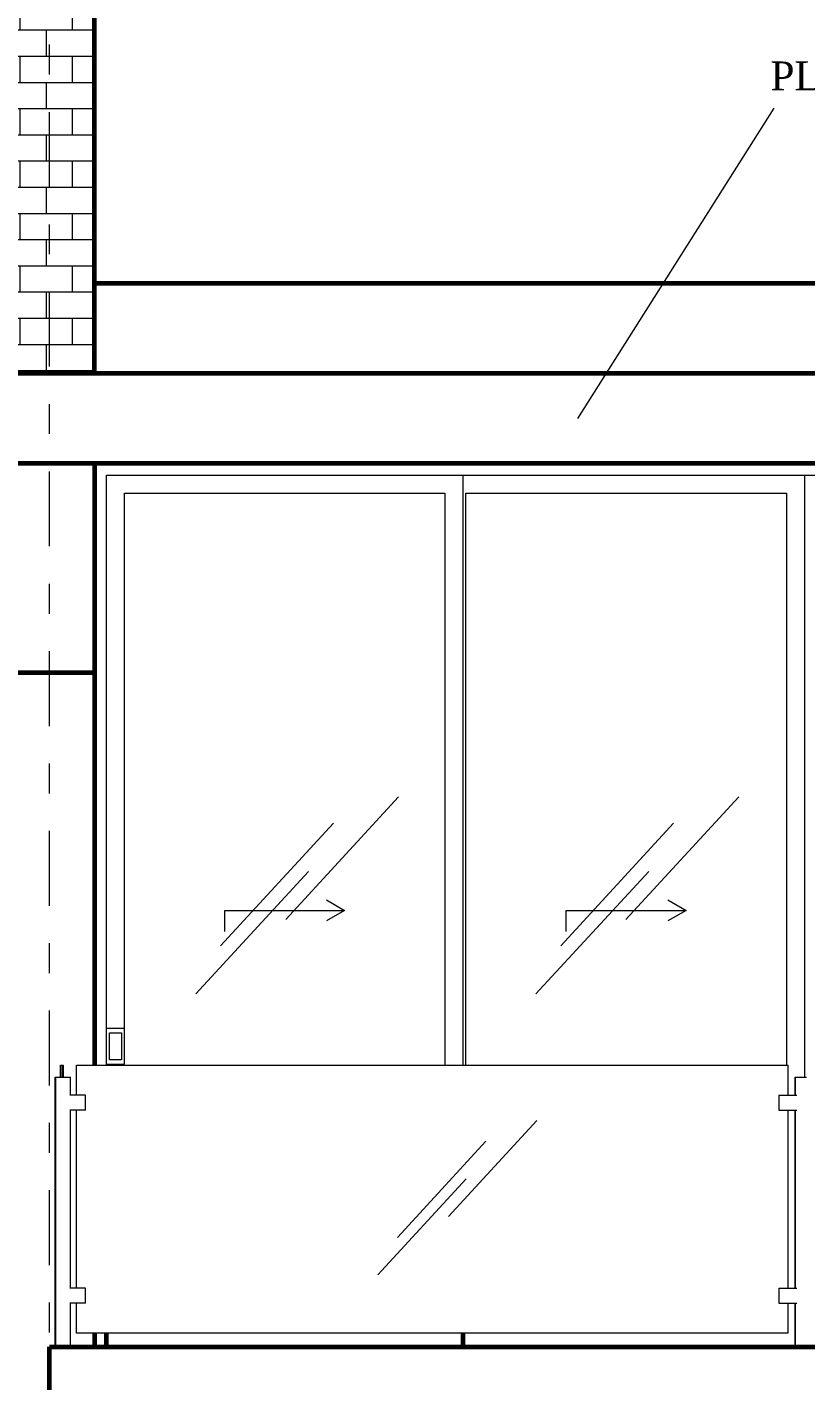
# Model space of a CAD drawing. Header units: metres. Extents: x -50 to 76, y -61 to 14.
# Drawn here: x -30.602 to -28.002, y -35.661 to -31.14 of the extents above; entities that cross this region are included whole.
import ezdxf

# ---------------------------------------------------------------- set-up
doc = ezdxf.new("R2010")
doc.units = ezdxf.units.M
doc.header["$MEASUREMENT"] = 0
doc.set_wipeout_variables(frame=1)
for name, pattern in [('CENTERX2', [4, 2.5, -0.5, 0.5, -0.5]), ('DASHDOT2', [0.5, 0.25, -0.125, 0, -0.125]), ('Wipeout_Contour', [1, 0, -1])]:
    doc.linetypes.add(name, pattern=pattern)
for name, color, linetype, lineweight in [('1 ACHURADO PLACAS', 45, 'Continuous', 15), ('1 CALCAS', 255, 'Continuous', 60), ('1 NIVELES', 145, 'Continuous', 18), ('1 PUERTAS', 251, 'Continuous', 18), ('COTA10', 153, 'Continuous', 13), ('COTAS', 251, 'Continuous', 35), ('EJES', 251, 'CENTERX2', 0), ('Interior - Escaleras & Barandillas_Pluma_Nº__11', 171, 'Continuous', 18)]:
    doc.layers.add(name, color=color, linetype=linetype, lineweight=lineweight)
doc.layers.add('Interior - Escaleras & Barandillas', color=7, linetype='Continuous')
doc.layers.add('TEXT', color=4, linetype='Continuous')
doc.layers.add('Interior - Escaleras & Barandillas_Pluma_Nº__91', color=171, linetype='Continuous', lineweight=13, true_color=0xaaaaff)
doc.styles.add('ARIAL', font='CENTURY.TTF')
doc.styles.add('cotas', font='romans.shx')
doc.dimstyles.new('COT-50', dxfattribs={"dimscale": 0.5, "dimtxt": 0.18, "dimasz": 0.05, "dimexe": 0.08, "dimexo": 0.1, "dimgap": 0.06, "dimtad": 1, "dimzin": 4, "dimdsep": 46, "dimtxsty": 'cotas', "dimblk1": 'COTA', "dimblk2": 'COTA', "dimsah": 1, "dimcen": 0.09, "dimse1": 1, "dimse2": 1, "dimclrd": 256, "dimclre": 253, "dimclrt": 14, "dimadec": 0, "dimazin": 0, "dimtfac": 1, "dimtix": 1, "dimtmove": 0, "dimatfit": 3, "dimldrblk": 'COTA', "dimfxl": 1, "dimtfill": 1, "dimtfillclr": 256, "dimtolj": 1, "dimtzin": 12, "dimarcsym": 0})

# ---------------------------------------------------------------- blocks, each defined once
blk = doc.blocks.new('COTA')
for p, q in [((-1, 0), (1, 0)), ((0, 1.5), (0, -1.5))]:
    blk.add_line(p, q)
blk.add_circle((0, 0), 0.5)
blk = doc.blocks.new('*D703')
at = {"layer": 'COTAS', "lineweight": -2, "transparency": 16777216}
blk.add_line((-31.045, -33.2713), (-31.045, -32.6213), dxfattribs=at)
at = {"layer": 'Defpoints', "color": 0, "transparency": 16777216}
for p in [(-31.045, -32.5963), (-30.3768, -32.5963), (-30.6768, -33.2963)]:
    blk.add_point(p, dxfattribs=at)
at = {"layer": 'COTAS', "lineweight": -2, "transparency": 16777216, "xscale": 0.025, "yscale": 0.025, "zscale": 0.025}
for p, rotation in [((-31.045, -32.5963), 90), ((-31.045, -33.2963), 270)]:
    blk.add_blockref('COTA', p, dxfattribs=dict(at, rotation=rotation))
at = {"layer": 'COTAS', "color": 14, "transparency": 16777216, "insert": (-31.12, -32.9463), "char_height": 0.09, "attachment_point": 5, "rotation": 90, "style": 'cotas', "bg_fill": 3, "box_fill_scale": 1.25, "bg_fill_color": 256, "bg_fill_true_color": 13158600, "bg_fill_transparency": 0}
blk.add_mtext('\\A1;.70', dxfattribs=at)
blk = doc.blocks.new('*D704')
at = {"layer": 'COTAS', "lineweight": -2, "transparency": 16777216}
blk.add_line((-31.045, -32.5713), (-31.045, -32.3213), dxfattribs=at)
at = {"layer": 'Defpoints', "color": 0, "transparency": 16777216}
for p in [(-31.045, -32.2963), (-30.3768, -32.2963), (-30.3768, -32.5963)]:
    blk.add_point(p, dxfattribs=at)
at = {"layer": 'COTAS', "lineweight": -2, "transparency": 16777216, "xscale": 0.025, "yscale": 0.025, "zscale": 0.025}
for p, rotation in [((-31.045, -32.2963), 90), ((-31.045, -32.5963), 270)]:
    blk.add_blockref('COTA', p, dxfattribs=dict(at, rotation=rotation))
at = {"layer": 'COTAS', "color": 14, "transparency": 16777216, "insert": (-31.12, -32.4463), "char_height": 0.09, "attachment_point": 5, "rotation": 90, "style": 'cotas', "bg_fill": 3, "box_fill_scale": 1.25, "bg_fill_color": 256, "bg_fill_true_color": 13158600, "bg_fill_transparency": 0}
blk.add_mtext('\\A1;.30', dxfattribs=at)
blk = doc.blocks.new('*D705')
at = {"layer": 'COTAS', "lineweight": -2, "transparency": 16777216}
blk.add_line((-31.045, -30.8213), (-31.045, -32.2713), dxfattribs=at)
at = {"layer": 'Defpoints', "color": 0, "transparency": 16777216}
for p in [(-30.3768, -30.7963), (-31.045, -32.2963), (-30.3768, -32.2963)]:
    blk.add_point(p, dxfattribs=at)
at = {"layer": 'COTAS', "lineweight": -2, "transparency": 16777216, "xscale": 0.025, "yscale": 0.025, "zscale": 0.025}
for p, rotation in [((-31.045, -30.7963), 90), ((-31.045, -32.2963), 270)]:
    blk.add_blockref('COTA', p, dxfattribs=dict(at, rotation=rotation))
at = {"layer": 'COTAS', "color": 14, "transparency": 16777216, "insert": (-31.12, -31.5463), "char_height": 0.09, "attachment_point": 5, "rotation": 90, "style": 'cotas', "bg_fill": 3, "box_fill_scale": 1.25, "bg_fill_color": 256, "bg_fill_true_color": 13158600, "bg_fill_transparency": 0}
blk.add_mtext('\\A1;1.50', dxfattribs=at)

msp = doc.modelspace()

# ---------------------------------------------------------------- hatches: boundary and pattern name
at = {"layer": '1 ACHURADO PLACAS'}
h = msp.add_hatch(dxfattribs=at)
h.set_pattern_fill('BRICK', color=256, scale=0.35)
h.paths.add_polyline_path([(-42.0018, -30.7963), (-42.0768, -30.7963), (-42.0768, -31.8171), (-42.0018, -31.8646)])
h.paths.add_polyline_path([(-42.0018, -31.8646), (-42.0768, -31.8171), (-42.0768, -32.2963), (-42.0018, -32.2963)])
h.paths.add_polyline_path([(-41.7768, -32.0072), (-42.0018, -31.8646), (-42.0018, -32.2963), (-41.7768, -32.2963)], flags=17)
h.paths.add_polyline_path([(-40.7518, -30.7963), (-42.0018, -30.7963), (-42.0018, -31.8646), (-41.7768, -32.0072), (-41.7768, -31.9963), (-41.2768, -31.9963), (-41.2768, -32.2963), (-40.9768, -32.2963), (-40.9768, -31.9963), (-40.7518, -31.9963)])
h.paths.add_polyline_path([(-38.9268, -30.7963), (-40.7518, -30.7963), (-40.7518, -31.9963), (-38.9268, -31.9963)])
h.paths.add_polyline_path([(-38.3768, -30.7963), (-38.9268, -30.7963), (-38.9268, -31.9963), (-38.3768, -31.9963)])
h.paths.add_polyline_path([(-37.8518, -30.7963), (-38.3768, -30.7963), (-38.3768, -31.9963), (-37.9768, -31.9963), (-37.9768, -32.2963), (-37.8518, -32.2963)])
h.paths.add_polyline_path([(-37.6934, -30.7963), (-37.8518, -30.7963), (-37.8518, -32.2963), (-37.7368, -32.2963), (-36.5018, -32.2963), (-36.5018, -31.6703)])
h.paths.add_polyline_path([(-36.5018, -30.7963), (-37.6934, -30.7963), (-36.5018, -31.6703)], flags=17)
h.paths.add_polyline_path([(-35.8268, -30.7963), (-36.5018, -30.7963), (-36.5018, -31.6703), (-36.0268, -32.0186), (-36.0268, -31.2963), (-35.8268, -31.2963)])
h.paths.add_polyline_path([(-36.5018, -31.6703), (-36.5018, -32.2963), (-36.0268, -32.2963), (-36.0268, -32.0186)])
h.paths.add_polyline_path([(-31.9618, -30.7963), (-35.8268, -30.7963), (-35.8268, -31.2963), (-35.6268, -31.2963), (-35.6268, -32.2963), (-31.9618, -32.2963)])
h.paths.add_polyline_path([(-30.5268, -30.7963), (-31.9618, -30.7963), (-31.9618, -32.2963), (-30.5268, -32.2963)])
h.paths.add_polyline_path([(-30.3768, -30.7963), (-30.5268, -30.7963), (-30.5268, -32.2963), (-30.3768, -32.2963)])

# ---------------------------------------------------------------- linework, layer by layer
at = {"layer": '1 CALCAS'}
for p, q in [((-30.3768, -32.2963), (-30.3768, -30.7963)), ((-25.8768, -31.9963), (-30.3768, -31.9963)), ((-35.6268, -32.2963), (-25.1768, -32.2963)), ((-35.6268, -32.5963), (-25.5268, -32.5963))]:
    msp.add_line(p, q, dxfattribs=at)
msp.add_lwpolyline([(-30.3768, -32.5963), (-30.3768, -33.2963), (-30.6768, -33.2963)], dxfattribs=at)
at = {"layer": '1 NIVELES'}
msp.add_line((-28.1092, -31.4107), (-28.764, -32.4469), dxfattribs=at)
at = {"layer": '1 PUERTAS'}
for p, q in [((-29.6024, -34.0548), (-29.5418, -34.0898)), ((-28.4624, -34.0548), (-28.4018, -34.0898)), ((-29.9418, -34.1598), (-29.9418, -34.0898)), ((-29.9418, -34.0898), (-29.5418, -34.0898)), ((-29.5418, -34.0898), (-29.6024, -34.1248)), ((-28.8018, -34.1598), (-28.8018, -34.0898)), ((-28.8018, -34.0898), (-28.4018, -34.0898)), ((-28.4018, -34.0898), (-28.4624, -34.1248)), ((-30.3368, -34.4833), (-30.2768, -34.4833))]:
    msp.add_line(p, q, dxfattribs=at)
at = {"layer": 'COTA10'}
for p, q in [((-29.7381, -34.1197), (-29.3615, -33.7103)), ((-28.6025, -34.1197), (-28.2258, -33.7103)), ((-29.956, -34.2083), (-29.5793, -33.7988)), ((-28.8203, -34.2083), (-28.4436, -33.7988)), ((-30.039, -34.3687), (-29.6624, -33.9593)), ((-28.9034, -34.3687), (-28.5267, -33.9593))]:
    msp.add_line(p, q, dxfattribs=at)

# ---------------------------------------------------------------- texts
at = {"layer": 'TEXT', "insert": (-27.5023, -31.2552), "char_height": 0.096, "width": 1.436341, "attachment_point": 2, "style": 'ARIAL'}
msp.add_mtext('PLACA CUBIERTA', dxfattribs=at)

# ---------------------------------------------------------------- wipeouts: each hides what was drawn before it
at = {"color": 254, "linetype": 'Wipeout_Contour', "lineweight": 0, "ltscale": 32.505667}
msp.add_wipeout([(-30.5077, -35.5463), (-30.5073, -35.5463), (-30.5073, -34.6463), (-30.5077, -34.6463)], dxfattribs=at).dxf.layer = 'Interior - Escaleras & Barandillas'
at = {"color": 254, "linetype": 'Wipeout_Contour', "lineweight": 0, "ltscale": 42.16281}
msp.add_wipeout([(-28.0372, -34.6463), (-28.0372, -34.7063), (-28.0369, -34.7063), (-28.0369, -34.6463)], dxfattribs=at).dxf.layer = 'Interior - Escaleras & Barandillas'
at = {"color": 254, "linetype": 'Wipeout_Contour', "lineweight": 0, "ltscale": 41.593471}
msp.add_wipeout([(-28.0372, -35.3513), (-28.0369, -35.3513), (-28.0369, -34.7563), (-28.0372, -34.7563)], dxfattribs=at).dxf.layer = 'Interior - Escaleras & Barandillas'
at = {"color": 254, "linetype": 'Wipeout_Contour', "lineweight": 0, "ltscale": 41.019745}
msp.add_wipeout([(-28.0372, -35.5463), (-28.0369, -35.5463), (-28.0369, -35.4013), (-28.0372, -35.4013)], dxfattribs=at).dxf.layer = 'Interior - Escaleras & Barandillas'

# ---------------------------------------------------------------- next in the draw order: wipeouts: each hides what was drawn before it
at = {"color": 254, "linetype": 'Wipeout_Contour', "lineweight": 0, "ltscale": 32.507688}
msp.add_wipeout([(-30.5065, -34.6463), (-30.5073, -34.6463), (-30.5073, -35.5463), (-30.5065, -35.5463)], dxfattribs=at).dxf.layer = 'Interior - Escaleras & Barandillas'
at = {"color": 254, "linetype": 'Wipeout_Contour', "lineweight": 0, "ltscale": 42.165007}
msp.add_wipeout([(-28.0369, -34.6463), (-28.0369, -34.7063), (-28.036, -34.7063), (-28.036, -34.6463)], dxfattribs=at).dxf.layer = 'Interior - Escaleras & Barandillas'
at = {"color": 254, "linetype": 'Wipeout_Contour', "lineweight": 0, "ltscale": 41.595701}
msp.add_wipeout([(-28.0369, -34.7563), (-28.0369, -35.3513), (-28.036, -35.3513), (-28.036, -34.7563)], dxfattribs=at).dxf.layer = 'Interior - Escaleras & Barandillas'
at = {"color": 254, "linetype": 'Wipeout_Contour', "lineweight": 0, "ltscale": 41.022007}
msp.add_wipeout([(-28.036, -35.4013), (-28.0369, -35.4013), (-28.0369, -35.5463), (-28.036, -35.5463)], dxfattribs=at).dxf.layer = 'Interior - Escaleras & Barandillas'

# ---------------------------------------------------------------- next in the draw order: linework, layer by layer
at = {"layer": 'Interior - Escaleras & Barandillas_Pluma_Nº__11', "color": 171, "linetype": 'Continuous', "lineweight": 18}
for p, q in [((-30.5077, -34.6463), (-30.5073, -34.6463)), ((-30.5077, -35.5463), (-30.5077, -34.6463)), ((-30.5073, -34.6463), (-30.5065, -34.6463))]:
    msp.add_line(p, q, dxfattribs=at)

# ---------------------------------------------------------------- next in the draw order: wipeouts: each hides what was drawn before it
at = {"color": 254, "linetype": 'Wipeout_Contour', "lineweight": 0, "ltscale": 42.169356}
msp.add_wipeout([(-28.036, -34.7063), (-28.0345, -34.7063), (-28.0345, -34.6463), (-28.036, -34.6463)], dxfattribs=at).dxf.layer = 'Interior - Escaleras & Barandillas'
at = {"color": 254, "linetype": 'Wipeout_Contour', "lineweight": 0, "ltscale": 41.600112}
msp.add_wipeout([(-28.036, -34.7563), (-28.036, -35.3513), (-28.0345, -35.3513), (-28.0345, -34.7563)], dxfattribs=at).dxf.layer = 'Interior - Escaleras & Barandillas'
at = {"color": 254, "linetype": 'Wipeout_Contour', "lineweight": 0, "ltscale": 41.02648}
msp.add_wipeout([(-28.036, -35.5463), (-28.0345, -35.5463), (-28.0345, -35.4013), (-28.036, -35.4013)], dxfattribs=at).dxf.layer = 'Interior - Escaleras & Barandillas'

# ---------------------------------------------------------------- next in the draw order: wipeouts: each hides what was drawn before it
at = {"color": 254, "linetype": 'Wipeout_Contour', "lineweight": 0, "ltscale": 33.466508}
msp.add_wipeout([(-30.4896, -34.6063), (-30.4906, -34.6063), (-30.4906, -34.6463), (-30.4896, -34.6463)], dxfattribs=at).dxf.layer = 'Interior - Escaleras & Barandillas'
at = {"color": 254, "linetype": 'Wipeout_Contour', "lineweight": 0, "ltscale": 127.413205}
msp.add_wipeout([(-28.0345, -35.5463), (-28.0325, -35.5463), (-28.0325, -34.6463), (-28.0345, -34.6463), (-28.0345, -34.7063), (-28.0338, -34.7063), (-28.0338, -34.7563), (-28.0345, -34.7563), (-28.0345, -35.3513), (-28.0338, -35.3513), (-28.0338, -35.4013), (-28.0345, -35.4013)], dxfattribs=at).dxf.layer = 'Interior - Escaleras & Barandillas'

# ---------------------------------------------------------------- next in the draw order: wipeouts: each hides what was drawn before it
at = {"color": 254, "linetype": 'Wipeout_Contour', "lineweight": 0, "ltscale": 41.624773}
msp.add_wipeout([(-30.4896, -34.6463), (-30.4859, -34.6463), (-30.4816, -34.6463), (-30.4816, -34.6063), (-30.4896, -34.6063)], dxfattribs=at).dxf.layer = 'Interior - Escaleras & Barandillas'
at = {"color": 254, "linetype": 'Wipeout_Contour', "lineweight": 0, "ltscale": 41.563716}
msp.add_wipeout([(-28.0325, -35.5463), (-28.03, -35.5463), (-28.03, -34.6463), (-28.0325, -34.6463)], dxfattribs=at).dxf.layer = 'Interior - Escaleras & Barandillas'

# ---------------------------------------------------------------- next in the draw order: linework, layer by layer
at = {"layer": 'Interior - Escaleras & Barandillas_Pluma_Nº__11', "color": 171, "linetype": 'Continuous', "lineweight": 18}
for p, q in [((-30.4906, -34.6063), (-30.4896, -34.6063)), ((-30.4906, -34.6463), (-30.4906, -34.6063)), ((-30.4896, -34.6063), (-30.4896, -34.6463)), ((-30.4896, -34.6063), (-30.4816, -34.6063)), ((-30.4826, -34.6463), (-30.4826, -34.6063)), ((-30.4816, -34.6063), (-30.4816, -34.6463))]:
    msp.add_line(p, q, dxfattribs=at)

# ---------------------------------------------------------------- next in the draw order: wipeouts: each hides what was drawn before it
at = {"color": 254, "linetype": 'Wipeout_Contour', "lineweight": 0, "ltscale": 41.573641}
msp.add_wipeout([(-28.03, -35.5463), (-28.0272, -35.5463), (-28.0272, -34.6463), (-28.03, -34.6463)], dxfattribs=at).dxf.layer = 'Interior - Escaleras & Barandillas'

# ---------------------------------------------------------------- next in the draw order: wipeouts: each hides what was drawn before it
at = {"color": 254, "linetype": 'Wipeout_Contour', "lineweight": 0, "ltscale": 32.509741}
msp.add_wipeout([(-30.5065, -35.5463), (-30.5061, -35.5463), (-30.5061, -34.6463), (-30.5065, -34.6463)], dxfattribs=at).dxf.layer = 'Interior - Escaleras & Barandillas'
at = {"color": 254, "linetype": 'Wipeout_Contour', "lineweight": 0, "ltscale": 41.584867}
msp.add_wipeout([(-28.0272, -34.6463), (-28.0272, -35.5463), (-28.024, -35.5463), (-28.024, -34.6463)], dxfattribs=at).dxf.layer = 'Interior - Escaleras & Barandillas'

# ---------------------------------------------------------------- next in the draw order: wipeouts: each hides what was drawn before it
at = {"color": 254, "linetype": 'Wipeout_Contour', "lineweight": 0, "ltscale": 32.512387}
msp.add_wipeout([(-30.5061, -35.5463), (-30.505, -35.5463), (-30.505, -34.6463), (-30.5061, -34.6463)], dxfattribs=at).dxf.layer = 'Interior - Escaleras & Barandillas'
at = {"color": 254, "linetype": 'Wipeout_Contour', "lineweight": 0, "ltscale": 41.597052}
msp.add_wipeout([(-28.024, -35.5463), (-28.0207, -35.5463), (-28.0207, -34.6463), (-28.024, -34.6463)], dxfattribs=at).dxf.layer = 'Interior - Escaleras & Barandillas'

# ---------------------------------------------------------------- next in the draw order: wipeouts: each hides what was drawn before it
at = {"color": 254, "linetype": 'Wipeout_Contour', "lineweight": 0, "ltscale": 32.517636}
msp.add_wipeout([(-30.505, -35.5463), (-30.5032, -35.5463), (-30.5032, -34.6463), (-30.505, -34.6463)], dxfattribs=at).dxf.layer = 'Interior - Escaleras & Barandillas'
at = {"color": 254, "linetype": 'Wipeout_Contour', "lineweight": 0, "ltscale": 41.609826}
msp.add_wipeout([(-28.0207, -35.5463), (-28.0172, -35.5463), (-28.0172, -34.6463), (-28.0207, -34.6463)], dxfattribs=at).dxf.layer = 'Interior - Escaleras & Barandillas'

# ---------------------------------------------------------------- next in the draw order: linework, layer by layer
at = {"layer": '1 CALCAS'}
msp.add_line((-30.5268, -35.8463), (-30.5268, -35.5463), dxfattribs=at)
at = {"layer": 'EJES', "linetype": 'DASHDOT2'}
msp.add_line((-30.5268, -40.074), (-30.5268, -29.6766), dxfattribs=at)
msp.add_line((-30.5268, -40.074), (-30.5268, -29.6766), dxfattribs=at)

# ---------------------------------------------------------------- next in the draw order: wipeouts: each hides what was drawn before it
at = {"color": 254, "linetype": 'Wipeout_Contour', "lineweight": 0, "ltscale": 32.525331}
msp.add_wipeout([(-30.5032, -35.5463), (-30.5007, -35.5463), (-30.5007, -34.6463), (-30.5032, -34.6463)], dxfattribs=at).dxf.layer = 'Interior - Escaleras & Barandillas'
at = {"color": 254, "linetype": 'Wipeout_Contour', "lineweight": 0, "ltscale": 41.622801}
msp.add_wipeout([(-28.0172, -35.5463), (-28.0137, -35.5463), (-28.0137, -34.6463), (-28.0172, -34.6463)], dxfattribs=at).dxf.layer = 'Interior - Escaleras & Barandillas'

# ---------------------------------------------------------------- next in the draw order: linework, layer by layer
at = {"layer": 'Interior - Escaleras & Barandillas_Pluma_Nº__11', "color": 171, "linetype": 'Continuous', "lineweight": 18}
for p, q in [((-28.0372, -34.6463), (-28.0369, -34.6463)), ((-28.0372, -34.7063), (-28.0372, -34.6463)), ((-28.0372, -35.3513), (-28.0372, -34.7563)), ((-28.0372, -35.5463), (-28.0372, -35.4013))]:
    msp.add_line(p, q, dxfattribs=at)

# ---------------------------------------------------------------- next in the draw order: wipeouts: each hides what was drawn before it
at = {"color": 254, "linetype": 'Wipeout_Contour', "lineweight": 0, "ltscale": 32.535236}
msp.add_wipeout([(-30.5007, -34.6463), (-30.5007, -35.5463), (-30.4976, -35.5463), (-30.4976, -34.6463)], dxfattribs=at).dxf.layer = 'Interior - Escaleras & Barandillas'
at = {"color": 254, "linetype": 'Wipeout_Contour', "lineweight": 0, "ltscale": 41.635583}
msp.add_wipeout([(-28.0137, -35.5463), (-28.0103, -35.5463), (-28.0103, -34.6463), (-28.0137, -34.6463)], dxfattribs=at).dxf.layer = 'Interior - Escaleras & Barandillas'

# ---------------------------------------------------------------- next in the draw order: linework, layer by layer
at = {"layer": 'Interior - Escaleras & Barandillas_Pluma_Nº__11', "color": 171, "linetype": 'Continuous', "lineweight": 18}
for p, q in [((-28.0369, -34.6463), (-28.036, -34.6463)), ((-28.036, -34.6463), (-28.0345, -34.6463))]:
    msp.add_line(p, q, dxfattribs=at)

# ---------------------------------------------------------------- next in the draw order: wipeouts: each hides what was drawn before it
at = {"color": 254, "linetype": 'Wipeout_Contour', "lineweight": 0, "ltscale": 32.547052}
msp.add_wipeout([(-30.4976, -35.5463), (-30.494, -35.5463), (-30.494, -34.6463), (-30.4976, -34.6463)], dxfattribs=at).dxf.layer = 'Interior - Escaleras & Barandillas'
at = {"color": 254, "linetype": 'Wipeout_Contour', "lineweight": 0, "ltscale": 41.647784}
msp.add_wipeout([(-28.0103, -34.6463), (-28.0103, -35.5463), (-28.0072, -35.5463), (-28.0072, -34.6463)], dxfattribs=at).dxf.layer = 'Interior - Escaleras & Barandillas'

# ---------------------------------------------------------------- next in the draw order: linework, layer by layer
at = {"layer": 'Interior - Escaleras & Barandillas_Pluma_Nº__11', "color": 171, "linetype": 'Continuous', "lineweight": 18}
for p, q in [((-28.0345, -34.6463), (-28.0325, -34.6463)), ((-28.0325, -34.6463), (-28.03, -34.6463))]:
    msp.add_line(p, q, dxfattribs=at)

# ---------------------------------------------------------------- next in the draw order: wipeouts: each hides what was drawn before it
at = {"color": 254, "linetype": 'Wipeout_Contour', "lineweight": 0, "ltscale": 32.56042}
msp.add_wipeout([(-30.494, -34.6463), (-30.494, -35.5463), (-30.4901, -35.5463), (-30.4901, -34.6463)], dxfattribs=at).dxf.layer = 'Interior - Escaleras & Barandillas'
at = {"color": 254, "linetype": 'Wipeout_Contour', "lineweight": 0, "ltscale": 41.659032}
msp.add_wipeout([(-28.0072, -35.5463), (-28.0043, -35.5463), (-28.0043, -34.6463), (-28.0072, -34.6463)], dxfattribs=at).dxf.layer = 'Interior - Escaleras & Barandillas'

# ---------------------------------------------------------------- next in the draw order: linework, layer by layer
at = {"layer": 'Interior - Escaleras & Barandillas_Pluma_Nº__11', "color": 171, "linetype": 'Continuous', "lineweight": 18}
msp.add_line((-28.03, -34.6463), (-28.0272, -34.6463), dxfattribs=at)

# ---------------------------------------------------------------- next in the draw order: wipeouts: each hides what was drawn before it
at = {"color": 254, "linetype": 'Wipeout_Contour', "lineweight": 0, "ltscale": 32.574934}
msp.add_wipeout([(-30.4901, -35.5463), (-30.4859, -35.5463), (-30.4859, -34.6463), (-30.4901, -34.6463)], dxfattribs=at).dxf.layer = 'Interior - Escaleras & Barandillas'
at = {"color": 254, "linetype": 'Wipeout_Contour', "lineweight": 0, "ltscale": 41.668985}
msp.add_wipeout([(-28.0043, -35.5463), (-28.0019, -35.5463), (-28.0019, -34.6463), (-28.0043, -34.6463)], dxfattribs=at).dxf.layer = 'Interior - Escaleras & Barandillas'

# ---------------------------------------------------------------- next in the draw order: wipeouts: each hides what was drawn before it
at = {"color": 254, "linetype": 'Wipeout_Contour', "lineweight": 0, "ltscale": 32.590154}
msp.add_wipeout([(-30.4859, -35.5463), (-30.4815, -35.5463), (-30.4815, -34.6463), (-30.4859, -34.6463)], dxfattribs=at).dxf.layer = 'Interior - Escaleras & Barandillas'
at = {"color": 254, "linetype": 'Wipeout_Contour', "lineweight": 0, "ltscale": 122.953003}
msp.add_wipeout([(-28.0019, -35.5463), (-27.9999, -35.5463), (-27.9999, -35.4013), (-28.0006, -35.4013), (-28.0006, -35.3513), (-27.9999, -35.3513), (-27.9999, -34.7563), (-28.0006, -34.7563), (-28.0006, -34.7063), (-27.9999, -34.7063), (-27.9999, -34.6463), (-28.0019, -34.6463)], dxfattribs=at).dxf.layer = 'Interior - Escaleras & Barandillas'

# ---------------------------------------------------------------- next in the draw order: linework, layer by layer
at = {"layer": '1 PUERTAS'}
msp.add_line((-28.0068, -32.6363), (-28.0068, -34.6463), dxfattribs=at)
at = {"layer": 'Interior - Escaleras & Barandillas_Pluma_Nº__11', "color": 171, "linetype": 'Continuous', "lineweight": 18}
for p, q in [((-30.5065, -34.6463), (-30.5061, -34.6463)), ((-30.5065, -35.5463), (-30.5065, -34.6463)), ((-30.5061, -34.6463), (-30.505, -34.6463)), ((-28.0272, -34.6463), (-28.024, -34.6463)), ((-28.024, -34.6463), (-28.0207, -34.6463)), ((-28.0207, -34.6463), (-28.0172, -34.6463)), ((-28.0172, -34.6463), (-28.0137, -34.6463)), ((-28.0137, -34.6463), (-28.0103, -34.6463)), ((-28.0103, -34.6463), (-28.0072, -34.6463)), ((-28.0072, -34.6463), (-28.0043, -34.6463)), ((-28.0043, -34.6463), (-28.0019, -34.6463)), ((-28.0019, -34.6463), (-27.9999, -34.6463))]:
    msp.add_line(p, q, dxfattribs=at)

# ---------------------------------------------------------------- next in the draw order: wipeouts: each hides what was drawn before it
at = {"color": 254, "linetype": 'Wipeout_Contour', "lineweight": 0, "ltscale": 32.605618}
msp.add_wipeout([(-30.4815, -35.5463), (-30.4772, -35.5463), (-30.4772, -34.6463), (-30.4815, -34.6463)], dxfattribs=at).dxf.layer = 'Interior - Escaleras & Barandillas'

# ---------------------------------------------------------------- next in the draw order: linework, layer by layer
at = {"layer": 'Interior - Escaleras & Barandillas_Pluma_Nº__11', "color": 171, "linetype": 'Continuous', "lineweight": 18}
for p, q in [((-30.505, -34.6463), (-30.5032, -34.6463)), ((-30.5032, -34.6463), (-30.5007, -34.6463))]:
    msp.add_line(p, q, dxfattribs=at)

# ---------------------------------------------------------------- next in the draw order: wipeouts: each hides what was drawn before it
at = {"color": 254, "linetype": 'Wipeout_Contour', "lineweight": 0, "ltscale": 32.620855}
msp.add_wipeout([(-30.4772, -35.5463), (-30.473, -35.5463), (-30.473, -34.6463), (-30.4772, -34.6463)], dxfattribs=at).dxf.layer = 'Interior - Escaleras & Barandillas'

# ---------------------------------------------------------------- next in the draw order: linework, layer by layer
at = {"layer": 'Interior - Escaleras & Barandillas_Pluma_Nº__11', "color": 171, "linetype": 'Continuous', "lineweight": 18}
msp.add_line((-30.5007, -34.6463), (-30.4976, -34.6463), dxfattribs=at)

# ---------------------------------------------------------------- next in the draw order: wipeouts: each hides what was drawn before it
at = {"color": 254, "linetype": 'Wipeout_Contour', "lineweight": 0, "ltscale": 32.635402}
msp.add_wipeout([(-30.473, -35.5463), (-30.469, -35.5463), (-30.469, -34.6463), (-30.473, -34.6463)], dxfattribs=at).dxf.layer = 'Interior - Escaleras & Barandillas'

# ---------------------------------------------------------------- next in the draw order: linework, layer by layer
at = {"layer": 'Interior - Escaleras & Barandillas_Pluma_Nº__11', "color": 171, "linetype": 'Continuous', "lineweight": 18}
msp.add_line((-30.4976, -34.6463), (-30.494, -34.6463), dxfattribs=at)

# ---------------------------------------------------------------- next in the draw order: wipeouts: each hides what was drawn before it
at = {"color": 254, "linetype": 'Wipeout_Contour', "lineweight": 0, "ltscale": 32.648817}
msp.add_wipeout([(-30.469, -35.5463), (-30.4655, -35.5463), (-30.4655, -34.6463), (-30.469, -34.6463)], dxfattribs=at).dxf.layer = 'Interior - Escaleras & Barandillas'

# ---------------------------------------------------------------- next in the draw order: linework, layer by layer
at = {"layer": 'Interior - Escaleras & Barandillas_Pluma_Nº__11', "color": 171, "linetype": 'Continuous', "lineweight": 18}
msp.add_line((-30.494, -34.6463), (-30.4901, -34.6463), dxfattribs=at)

# ---------------------------------------------------------------- next in the draw order: wipeouts: each hides what was drawn before it
at = {"color": 254, "linetype": 'Wipeout_Contour', "lineweight": 0, "ltscale": 32.660692}
msp.add_wipeout([(-30.4655, -34.6463), (-30.4655, -35.5463), (-30.4624, -35.5463), (-30.4624, -34.6463)], dxfattribs=at).dxf.layer = 'Interior - Escaleras & Barandillas'

# ---------------------------------------------------------------- next in the draw order: linework, layer by layer
at = {"layer": 'Interior - Escaleras & Barandillas_Pluma_Nº__11', "color": 171, "linetype": 'Continuous', "lineweight": 18}
msp.add_line((-30.4901, -34.6463), (-30.4859, -34.6463), dxfattribs=at)

# ---------------------------------------------------------------- next in the draw order: wipeouts: each hides what was drawn before it
at = {"color": 254, "linetype": 'Wipeout_Contour', "lineweight": 0, "ltscale": 32.670665}
msp.add_wipeout([(-30.4624, -35.5463), (-30.4599, -35.5463), (-30.4599, -34.6463), (-30.4624, -34.6463)], dxfattribs=at).dxf.layer = 'Interior - Escaleras & Barandillas'

# ---------------------------------------------------------------- next in the draw order: wipeouts: each hides what was drawn before it
at = {"color": 254, "linetype": 'Wipeout_Contour', "lineweight": 0, "ltscale": 97.128339}
msp.add_wipeout([(-30.4599, -35.5463), (-30.458, -35.5463), (-30.458, -35.4013), (-30.4592, -35.4013), (-30.4592, -35.3513), (-30.458, -35.3513), (-30.458, -34.7563), (-30.4592, -34.7563), (-30.4592, -34.7063), (-30.458, -34.7063), (-30.458, -34.6463), (-30.4599, -34.6463)], dxfattribs=at).dxf.layer = 'Interior - Escaleras & Barandillas'

# ---------------------------------------------------------------- next in the draw order: linework, layer by layer
at = {"layer": 'Interior - Escaleras & Barandillas_Pluma_Nº__11', "color": 171, "linetype": 'Continuous', "lineweight": 18}
msp.add_line((-30.4859, -34.6463), (-30.4815, -34.6463), dxfattribs=at)

# ---------------------------------------------------------------- next in the draw order: wipeouts: each hides what was drawn before it
at = {"color": 254, "linetype": 'Wipeout_Contour', "lineweight": 0, "ltscale": 33.479657}
msp.add_wipeout([(-30.4569, -34.6463), (-30.458, -34.6463), (-30.458, -34.7063), (-30.4569, -34.7063)], dxfattribs=at).dxf.layer = 'Interior - Escaleras & Barandillas'
at = {"color": 254, "linetype": 'Wipeout_Contour', "lineweight": 0, "ltscale": 32.753527}
msp.add_wipeout([(-30.458, -34.7563), (-30.458, -35.3513), (-30.4569, -35.3513), (-30.4569, -34.7563)], dxfattribs=at).dxf.layer = 'Interior - Escaleras & Barandillas'
at = {"color": 254, "linetype": 'Wipeout_Contour', "lineweight": 0, "ltscale": 32.027385}
msp.add_wipeout([(-30.4569, -35.4013), (-30.458, -35.4013), (-30.458, -35.5463), (-30.4569, -35.5463)], dxfattribs=at).dxf.layer = 'Interior - Escaleras & Barandillas'

# ---------------------------------------------------------------- next in the draw order: wipeouts: each hides what was drawn before it
at = {"color": 254, "linetype": 'Wipeout_Contour', "lineweight": 0, "ltscale": 33.482315}
msp.add_wipeout([(-30.4569, -34.7063), (-30.4565, -34.7063), (-30.4565, -34.6463), (-30.4569, -34.6463)], dxfattribs=at).dxf.layer = 'Interior - Escaleras & Barandillas'
at = {"color": 254, "linetype": 'Wipeout_Contour', "lineweight": 0, "ltscale": 32.756243}
msp.add_wipeout([(-30.4569, -35.3513), (-30.4565, -35.3513), (-30.4565, -34.7563), (-30.4569, -34.7563)], dxfattribs=at).dxf.layer = 'Interior - Escaleras & Barandillas'
at = {"color": 254, "linetype": 'Wipeout_Contour', "lineweight": 0, "ltscale": 32.030159}
msp.add_wipeout([(-30.4565, -35.4013), (-30.4569, -35.4013), (-30.4569, -35.5463), (-30.4565, -35.5463)], dxfattribs=at).dxf.layer = 'Interior - Escaleras & Barandillas'

# ---------------------------------------------------------------- next in the draw order: linework, layer by layer
at = {"layer": '1 CALCAS'}
msp.add_line((-30.5268, -35.5463), (-25.5268, -35.5463), dxfattribs=at)
at = {"layer": 'Interior - Escaleras & Barandillas_Pluma_Nº__11', "color": 171, "linetype": 'Continuous', "lineweight": 18}
for p, q in [((-30.4815, -34.6463), (-30.4772, -34.6463)), ((-30.4772, -34.6463), (-30.473, -34.6463)), ((-30.473, -34.6463), (-30.469, -34.6463)), ((-30.469, -34.6463), (-30.4655, -34.6463)), ((-30.4655, -34.6463), (-30.4624, -34.6463)), ((-30.4624, -34.6463), (-30.4599, -34.6463)), ((-30.4599, -34.6463), (-30.458, -34.6463)), ((-30.458, -34.6463), (-30.4569, -34.6463)), ((-30.4569, -34.6463), (-30.4565, -34.6463)), ((-30.4565, -34.7063), (-30.4565, -34.6463)), ((-30.4565, -35.3513), (-30.4565, -34.7563)), ((-30.4565, -35.5463), (-30.4565, -35.4013))]:
    msp.add_line(p, q, dxfattribs=at)

# ---------------------------------------------------------------- next in the draw order: wipeouts: each hides what was drawn before it
at = {"color": 254, "linetype": 'Wipeout_Contour', "lineweight": 0, "ltscale": 185.79243}
msp.add_wipeout([(-30.4065, -35.4013), (-30.4365, -35.4013), (-30.4365, -35.5013), (-28.0622, -35.5013), (-28.0622, -35.4013), (-28.0922, -35.4013), (-28.0922, -35.3513), (-28.0622, -35.3513), (-28.0622, -34.7563), (-28.0922, -34.7563), (-28.0922, -34.7063), (-28.0622, -34.7063), (-28.0622, -34.6063), (-30.4365, -34.6063), (-30.4365, -34.7063), (-30.4065, -34.7063), (-30.4065, -34.7563), (-30.4365, -34.7563), (-30.4365, -35.3513), (-30.4065, -35.3513)], dxfattribs=at).dxf.layer = 'Interior - Escaleras & Barandillas'

# ---------------------------------------------------------------- next in the draw order: linework, layer by layer
at = {"layer": '1 CALCAS'}
for p, q in [((-30.3768, -33.2963), (-30.3768, -34.6063)), ((-30.3768, -35.5013), (-30.3768, -35.5463)), ((-30.3368, -35.5463), (-30.3368, -35.5013)), ((-29.1468, -35.5013), (-29.1468, -35.5433))]:
    msp.add_line(p, q, dxfattribs=at)
at = {"layer": '1 PUERTAS'}
for p, q in [((-29.1468, -32.6363), (-29.1468, -34.6063)), ((-30.3368, -34.6033), (-30.2768, -34.6033))]:
    msp.add_line(p, q, dxfattribs=at)
for points in [[(-30.3368, -34.6063), (-30.3368, -32.6363), (-26.8668, -32.6363), (-26.8668, -34.6063)], [(-30.2768, -34.6033), (-30.2768, -32.6963), (-29.2068, -32.6963), (-29.2068, -34.6063)], [(-29.1368, -34.6063), (-29.1368, -32.6963), (-28.0668, -32.6963), (-28.0668, -34.6063)]]:
    msp.add_lwpolyline(points, dxfattribs=at)
msp.add_lwpolyline([(-30.3268, -34.4983), (-30.2868, -34.4983), (-30.2868, -34.5883), (-30.3268, -34.5883)], close=True, dxfattribs=at)
at = {"layer": 'COTA10'}
for p, q in [((-29.1951, -35.112), (-28.9, -34.7912)), ((-29.3658, -35.1813), (-29.0707, -34.8605)), ((-29.4309, -35.307), (-29.1358, -34.9862))]:
    msp.add_line(p, q, dxfattribs=at)
at = {"layer": 'Interior - Escaleras & Barandillas_Pluma_Nº__11', "color": 171, "linetype": 'Continuous', "lineweight": 18}
for p, q in [((-30.4365, -34.6063), (-28.0622, -34.6063)), ((-28.0622, -35.5013), (-30.4365, -35.5013))]:
    msp.add_line(p, q, dxfattribs=at)

# ---------------------------------------------------------------- next in the draw order: wipeouts: each hides what was drawn before it
at = {"color": 254, "linetype": 'Wipeout_Contour', "lineweight": 0, "ltscale": 33.455651}
msp.add_wipeout([(-30.4065, -34.7063), (-30.4592, -34.7063), (-30.4592, -34.7563), (-30.4065, -34.7563)], dxfattribs=at).dxf.layer = 'Interior - Escaleras & Barandillas'
at = {"color": 254, "linetype": 'Wipeout_Contour', "lineweight": 0, "ltscale": 41.980021}
msp.add_wipeout([(-28.0922, -34.7063), (-28.0922, -34.7563), (-28.0338, -34.7563), (-28.0338, -34.7063)], dxfattribs=at).dxf.layer = 'Interior - Escaleras & Barandillas'
at = {"color": 254, "linetype": 'Wipeout_Contour', "lineweight": 0, "ltscale": 32.281133}
msp.add_wipeout([(-30.4065, -35.3513), (-30.4592, -35.3513), (-30.4592, -35.4013), (-30.4065, -35.4013)], dxfattribs=at).dxf.layer = 'Interior - Escaleras & Barandillas'
at = {"color": 254, "linetype": 'Wipeout_Contour', "lineweight": 0, "ltscale": 41.050158}
msp.add_wipeout([(-28.0922, -35.3513), (-28.0922, -35.4013), (-28.0338, -35.4013), (-28.0338, -35.3513)], dxfattribs=at).dxf.layer = 'Interior - Escaleras & Barandillas'

# ---------------------------------------------------------------- next in the draw order: linework, layer by layer
at = {"layer": 'Interior - Escaleras & Barandillas_Pluma_Nº__11', "color": 171, "linetype": 'Continuous', "lineweight": 18}
for p, q in [((-30.4365, -34.7063), (-30.4365, -34.6063)), ((-28.0622, -34.6063), (-28.0622, -34.7063)), ((-30.4365, -35.3513), (-30.4365, -34.7563)), ((-28.0622, -34.7563), (-28.0622, -35.3513)), ((-30.4365, -35.5013), (-30.4365, -35.4013)), ((-28.0622, -35.4013), (-28.0622, -35.5013))]:
    msp.add_line(p, q, dxfattribs=at)
at = {"layer": 'Interior - Escaleras & Barandillas_Pluma_Nº__91', "color": 161, "linetype": 'Continuous', "lineweight": 13, "true_color": 0xaaaaff}
for p, q in [((-30.4065, -34.7063), (-30.4592, -34.7063)), ((-30.4065, -34.7563), (-30.4065, -34.7063)), ((-28.0922, -34.7063), (-28.0338, -34.7063)), ((-28.0922, -34.7063), (-28.0922, -34.7563)), ((-30.4065, -34.7563), (-30.4592, -34.7563)), ((-28.0922, -34.7563), (-28.0338, -34.7563)), ((-30.4065, -35.3513), (-30.4592, -35.3513)), ((-30.4065, -35.4013), (-30.4065, -35.3513)), ((-28.0922, -35.3513), (-28.0338, -35.3513)), ((-28.0922, -35.3513), (-28.0922, -35.4013)), ((-30.4065, -35.4013), (-30.4592, -35.4013)), ((-28.0922, -35.4013), (-28.0338, -35.4013))]:
    msp.add_line(p, q, dxfattribs=at)

# ---------------------------------------------------------------- next in the draw order: dimensions: what is measured, and where the dimension line sits
at = {"layer": 'COTAS'}
dim = msp.add_linear_dim(base=(-31.045, -32.5963), p1=(-30.6768, -33.2963), p2=(-30.3768, -32.5963), angle=90, dimstyle='COT-50', dxfattribs=at)
dim.commit()
dim.dimension.update_dxf_attribs({"geometry": '*D703', "text_midpoint": (-31.12, -32.9463)})

# ---------------------------------------------------------------- next in the draw order: dimensions: what is measured, and where the dimension line sits
dim = msp.add_linear_dim(base=(-31.045, -32.2963), p1=(-30.3768, -32.5963), p2=(-30.3768, -32.2963), angle=90, dimstyle='COT-50', dxfattribs=at)
dim.commit()
dim.dimension.update_dxf_attribs({"geometry": '*D704', "text_midpoint": (-31.12, -32.4463)})

# ---------------------------------------------------------------- next in the draw order: dimensions: what is measured, and where the dimension line sits
dim = msp.add_linear_dim(base=(-31.045, -32.2963), p1=(-30.3768, -30.7963), p2=(-30.3768, -32.2963), angle=90, dimstyle='COT-50', dxfattribs=at)
dim.commit()
dim.dimension.update_dxf_attribs({"geometry": '*D705', "text_midpoint": (-31.12, -31.5463)})

doc.saveas('drawing.dxf')
